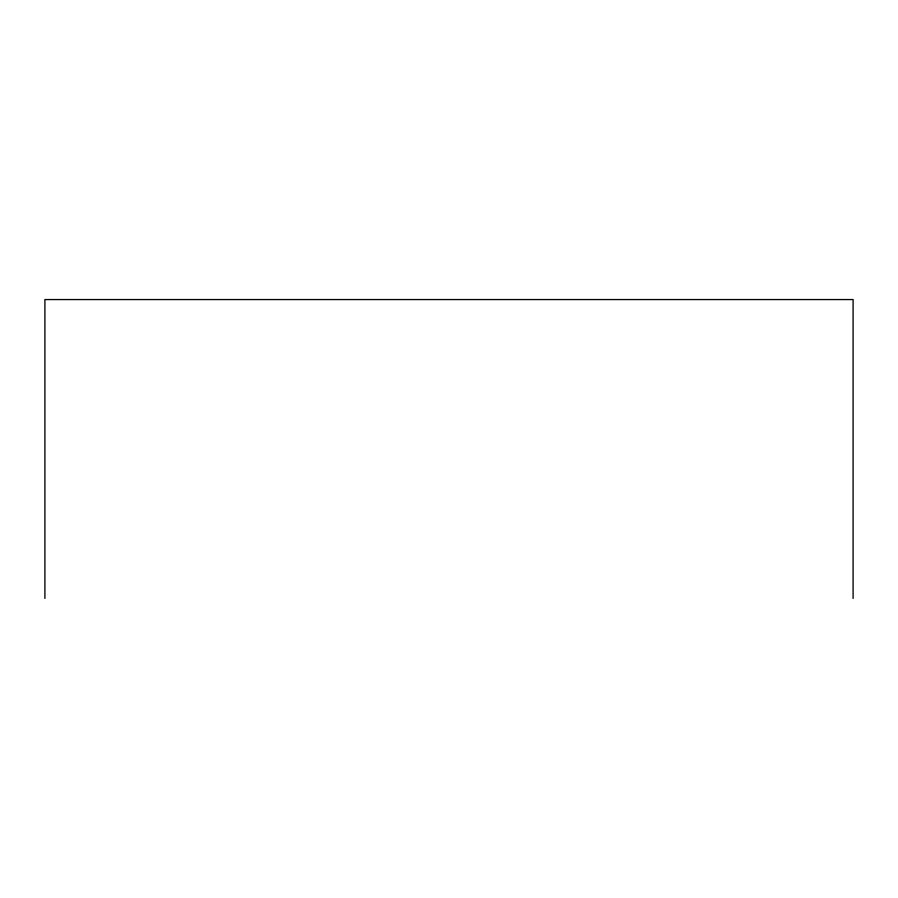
<?xml version="1.0" encoding="UTF-8"?>
<svg xmlns="http://www.w3.org/2000/svg" width="898" height="898" viewBox="0 0 898 898"><rect width="100%" height="100%" fill="white"/><g stroke="black" fill="none" stroke-linecap="round" stroke-linejoin="round"><path stroke-width="1.35" d="M853.1 598.438L853.1 299.562L44.9 299.562L44.9 598.438"/></g></svg>
